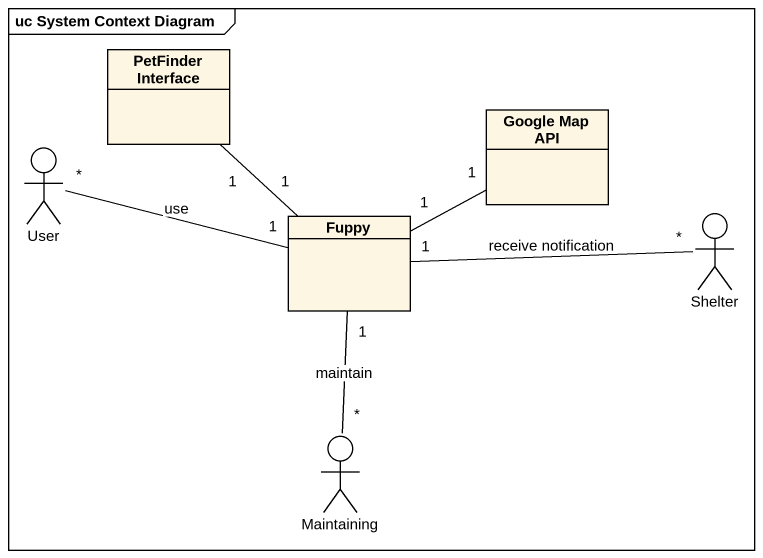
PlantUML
@startuml
mainframe uc System Context Diagram
allowmixing
hide circle
hide empty members
class "PetFinder Interface" as PetFinder_Interface
actor User
class "Google Map API" as Google_Map_API
class Fuppy
actor Shelter
actor Maintaining
PetFinder_Interface "1" -- "1" Fuppy
Fuppy "1" -left- "*" User : use
Fuppy "1" -right- "1" Google_Map_API
Fuppy "1" -right- "*" Shelter : receive notification
Fuppy "1" -- "*" Maintaining : maintain
@enduml
